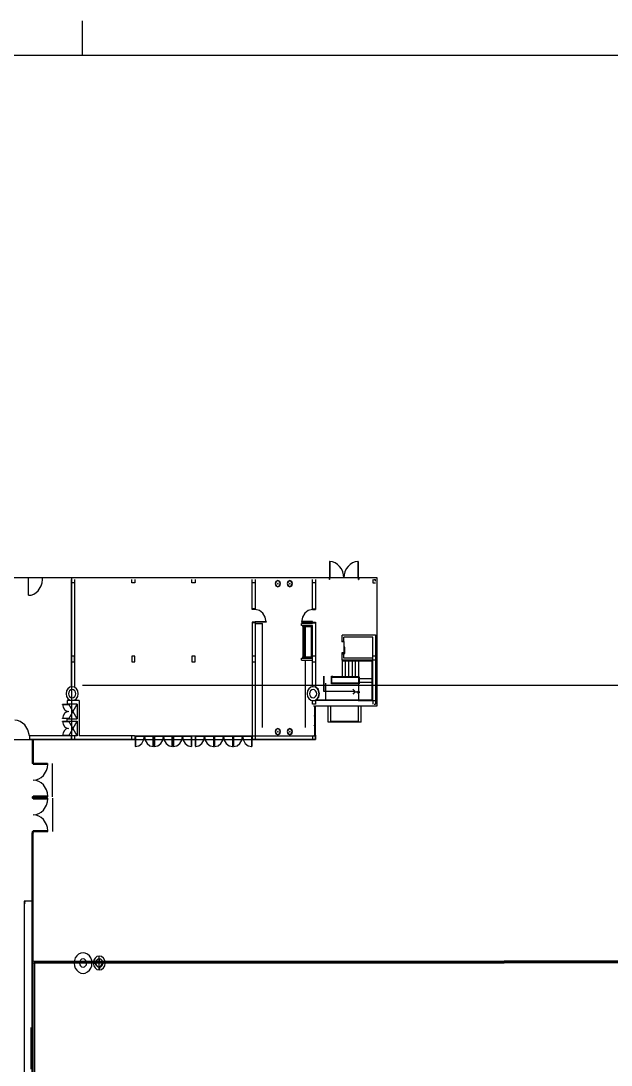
# Model space of a CAD drawing. Extents: x 0 to 5952, y 0 to 1070.
# Drawn here: x 768.4 to 930.3, y 737 to 1023.6 of the extents above; entities that cross this region are included whole.
import ezdxf

# ---------------------------------------------------------------- set-up
doc = ezdxf.new("R2010")
doc.units = 0

msp = doc.modelspace()

# ---------------------------------------------------------------- linework, layer by layer
at = {"layer": 'ARQ_MARGEM PRANCHA', "color": 210}
msp.add_lwpolyline([(2458.854069, 1014.147456), (20.774632, 1014.147456)], dxfattribs=at)
at = {"layer": 'ARQ_VISTA', "color": 252}
msp.add_lwpolyline([(785.243827, 1014.147456), (785.243827, 1023.647336)], dxfattribs=at)
at = {"layer": 'MALHA', "color": 9}
for points in [[(772.123633, 765.34043), (1030.32878, 765.34043)], [(772.123633, 765.34043), (772.123633, 706.169617)]]:
    msp.add_lwpolyline(points, dxfattribs=at)
at = {"layer": 'PAVILHÃ\x83O', "color": 7}
for points in [[(1314.215623, 917.268724), (1314.215623, 841.210028), (785.310396, 841.210028), (785.310396, 841.210028)], [(853.065446, 875.213336), (853.065446, 870.312041), (852.933181, 870.312041)], [(853.131565, 875.213336), (853.06542, 875.213336)], [(856.999425, 870.691956), (856.919494, 871.60318), (856.690286, 872.451883), (856.327569, 873.219914), (855.847192, 873.889045), (855.264977, 874.44115), (854.596747, 874.858027), (853.858295, 875.121472), (853.065446, 875.213336)], [(853.065446, 875.09938), (853.131565, 875.09938)], [(853.118892, 870.693835), (853.118892, 875.217622)], [(853.118892, 875.096999), (853.118892, 870.804457)], [(860.93343, 875.213336), (860.140607, 875.121472), (859.402156, 874.858027), (858.733899, 874.441177), (858.151684, 873.889071), (857.671307, 873.219914), (857.30859, 872.451883), (857.079355, 871.60318), (856.999425, 870.691956)], [(860.93343, 875.213336), (860.867311, 875.213336)], [(860.867337, 875.09938), (860.93343, 875.09938)], [(860.903559, 875.217622), (860.903559, 870.693835)], [(860.903559, 870.804457), (860.903559, 875.096999)], [(860.93343, 875.213336), (860.93343, 870.312041), (861.065642, 870.312041)], [(716.152766, 826.427988), (849.214149, 826.427988), (849.214149, 835.660717), (866.140185, 835.660717), (866.140185, 870.767944), (716.152766, 870.767944), (716.152766, 826.427988)], [(770.418633, 865.961635), (770.418633, 870.691956), (770.286368, 870.691956)], [(770.418633, 865.961635), (770.484779, 865.961635), (770.484779, 870.407027), (770.418633, 870.407027)], [(770.418633, 865.961635), (771.187035, 866.049503), (771.904161, 866.301572), (772.554982, 866.700854), (773.124391, 867.230417), (773.958727, 868.61244), (774.193465, 869.431033), (774.286519, 870.312041)], [(774.286519, 870.312041), (774.286519, 870.691956), (774.418758, 870.691956)], [(782.269941, 840.857154), (782.269941, 870.31183)], [(783.057128, 869.366925), (782.269941, 869.366925)], [(849.214149, 826.427988), (849.214149, 835.660717), (866.140185, 835.660717), (866.140185, 870.767944), (782.270205, 870.767944), (782.270205, 827.261133), (782.270205, 826.427988), (849.214149, 826.427988)], [(783.096657, 870.312041), (783.096657, 840.70912)], [(799.626056, 870.312041), (799.626056, 869.362136), (798.799552, 869.362136), (798.799552, 870.312041)], [(816.155403, 870.312041), (816.155403, 869.362136), (815.328899, 869.362136), (815.328899, 870.312041)], [(832.68475, 869.362136), (831.858272, 869.362136)], [(831.864199, 862.048453), (831.864199, 870.31183)], [(832.68475, 870.312041), (832.68475, 862.048162)], [(839.627064, 869.172191), (839.408624, 869.775441), (838.883242, 870.025154), (838.357886, 869.775441), (838.139419, 869.172191), (838.357886, 868.568969), (838.883242, 868.319255), (839.408624, 868.568969), (839.627064, 869.172191), (839.627064, 869.172191)], [(839.544461, 869.172191), (839.455879, 869.552159), (839.213864, 869.830315), (838.883268, 869.932127), (838.552645, 869.830315), (838.310631, 869.552159), (838.222049, 869.172191), (838.310631, 868.79225), (838.552645, 868.514094), (838.883268, 868.412283), (839.213864, 868.514094), (839.455879, 868.79225), (839.544461, 869.172191), (839.544461, 869.172191)], [(838.97656, 869.172191), (838.883242, 869.279215), (838.789923, 869.172191), (838.883242, 869.065194), (838.97656, 869.172191), (838.97656, 869.172191)], [(842.932949, 869.172191), (842.715091, 869.776711), (842.1891, 870.027112), (841.663136, 869.776711), (841.445278, 869.172191), (841.663136, 868.567699), (842.1891, 868.317297), (842.715091, 868.567699), (842.932949, 869.172191), (842.932949, 869.172191)], [(842.85032, 869.172191), (842.655428, 869.70694), (842.189153, 869.928079), (841.722879, 869.70694), (841.527987, 869.172191), (841.722879, 868.637469), (842.189153, 868.416331), (842.655428, 868.637469), (842.85032, 869.172191), (842.85032, 869.172191)], [(842.282419, 869.172191), (842.1891, 869.277628), (842.095808, 869.172191), (842.1891, 869.066782), (842.282419, 869.172191), (842.282419, 869.172191)], [(849.214149, 869.362136), (848.387645, 869.362136)], [(848.395635, 862.048453), (848.395635, 870.31183)], [(849.182849, 870.31183), (849.182849, 862.048453)], [(852.943923, 870.693835), (852.943923, 870.31183)], [(853.131565, 870.805939), (853.06542, 870.805939)], [(860.93343, 870.805939), (860.867311, 870.805939)], [(861.078474, 870.693835), (861.078474, 870.31183)], [(864.927072, 870.31183), (864.927072, 869.356817)], [(864.927072, 869.356817), (865.714286, 869.356817)], [(865.189486, 870.31183), (865.714286, 870.31183)], [(865.714286, 869.839337), (865.714286, 870.31183)], [(832.68475, 862.048162), (831.858272, 862.048162)], [(832.651412, 862.239429), (831.864199, 862.239429)], [(835.660012, 858.628612), (835.4262, 859.959649), (834.788582, 861.046583), (833.842856, 861.779425), (832.68475, 862.048162)], [(848.387645, 862.048162), (847.249039, 861.787865), (846.283787, 861.046583), (845.638839, 859.937213), (845.412356, 858.628612)], [(848.387645, 862.048162), (849.214149, 862.048162)], [(848.395635, 862.239429), (849.182849, 862.239429)], [(835.660012, 858.628612), (831.858272, 858.628612)], [(831.858272, 858.438641), (831.858272, 826.427988)], [(831.864199, 858.630517), (831.864199, 858.439514)], [(832.651412, 858.439514), (831.864199, 858.439514)], [(832.651412, 858.439514), (832.651412, 826.431374)], [(832.651412, 858.248512), (834.663169, 858.248512)], [(832.68475, 858.438641), (832.68475, 858.780615), (835.660012, 858.780615), (835.660012, 858.628612)], [(834.663169, 829.658281), (834.663169, 858.248512)], [(848.387645, 858.438641), (848.387645, 858.780615), (845.412356, 858.780615), (845.412356, 858.628612)], [(845.412356, 858.628612), (849.214149, 858.628612), (849.214149, 858.438641)], [(848.395635, 858.248512), (845.421723, 858.248512)], [(845.421723, 857.675478), (845.421723, 858.248512)], [(848.395635, 857.655396), (845.421723, 857.655396)], [(845.771607, 857.373906), (845.771607, 857.655396)], [(845.771607, 857.564909), (848.220693, 857.564909)], [(845.771607, 857.373906), (845.771607, 849.090368)], [(845.771607, 857.373906), (848.045751, 857.373906)], [(846.383879, 857.333663), (845.771607, 857.333663)], [(846.383879, 857.142687), (845.771607, 857.142687)], [(846.383879, 857.112551), (845.771607, 857.112551)], [(846.383879, 857.373906), (846.383879, 849.090368)], [(848.045751, 857.373906), (848.045751, 849.090368)], [(848.220693, 857.564909), (848.220693, 848.899339)], [(848.395635, 858.439514), (849.182849, 858.439514)], [(848.395635, 858.439514), (848.395635, 858.248512)], [(848.395635, 840.857154), (848.395635, 857.655396)], [(849.182849, 858.439514), (849.182849, 840.706368)], [(846.383879, 856.921549), (845.771607, 856.921549)], [(846.383879, 856.881306), (845.771607, 856.881306)], [(846.383879, 856.690303), (845.771607, 856.690303)], [(846.383879, 856.650113), (845.771607, 856.650113)], [(846.383879, 856.459084), (845.771607, 856.459084)], [(846.383879, 856.428948), (845.771607, 856.428948)], [(846.383879, 856.237919), (845.771607, 856.237919)], [(846.383879, 856.197729), (845.771607, 856.197729)], [(846.383879, 856.006727), (845.771607, 856.006727)], [(846.383879, 855.96651), (845.771607, 855.96651)], [(846.383879, 855.775507), (845.771607, 855.775507)], [(846.383879, 855.745345), (845.771607, 855.745345)], [(846.383879, 855.554343), (845.771607, 855.554343)], [(846.383879, 855.514126), (845.771607, 855.514126)], [(846.383879, 855.323123), (845.771607, 855.323123)], [(846.383879, 855.282907), (845.771607, 855.282907)], [(846.383879, 855.091931), (845.771607, 855.091931)], [(846.383879, 855.061715), (845.771607, 855.061715)], [(846.383879, 854.870739), (845.771607, 854.870739)], [(846.383879, 854.830576), (845.771607, 854.830576)], [(846.383879, 854.639547), (845.771607, 854.639547)], [(846.383879, 854.59933), (845.771607, 854.59933)], [(846.383879, 854.408301), (845.771607, 854.408301)], [(846.383879, 854.378165), (845.771607, 854.378165)], [(856.530134, 853.171826), (856.530134, 855.021525)], [(865.714286, 855.021525), (856.530134, 855.021525)], [(864.927072, 854.448544), (856.967463, 854.448544)], [(856.967463, 853.312557), (856.967463, 854.448544)], [(864.927072, 848.175546), (864.927072, 854.448544)], [(865.714286, 855.111986), (865.714286, 836.112228)], [(846.383879, 854.187163), (845.771607, 854.187163)], [(846.383879, 854.146946), (845.771607, 854.146946)], [(846.383879, 853.955917), (845.771607, 853.955917)], [(846.383879, 853.915754), (845.771607, 853.915754)], [(846.383879, 853.724751), (845.771607, 853.724751)], [(846.383879, 853.684508), (845.771607, 853.684508)], [(846.383879, 853.50356), (845.771607, 853.50356)], [(846.383879, 853.463343), (845.771607, 853.463343)], [(846.383879, 853.272367), (845.771607, 853.272367)], [(846.383879, 853.23215), (845.771607, 853.23215)], [(846.383879, 853.041148), (845.771607, 853.041148)], [(846.383879, 853.000931), (845.771607, 853.000931)], [(846.383879, 852.819957), (845.771607, 852.819957)], [(846.383879, 852.779766), (845.771607, 852.779766)], [(846.383879, 852.588738), (845.771607, 852.588738)], [(846.383879, 852.548547), (845.771607, 852.548547)], [(846.383879, 852.357571), (845.771607, 852.357571)], [(846.383879, 852.317355), (845.771607, 852.317355)], [(846.383879, 852.13638), (845.771607, 852.13638)], [(846.383879, 852.09619), (845.771607, 852.09619)], [(846.383879, 851.905161), (845.771607, 851.905161)], [(846.383879, 851.864944), (845.771607, 851.864944)], [(846.383879, 851.673942), (845.771607, 851.673942)], [(846.383879, 851.633752), (845.771607, 851.633752)], [(846.383879, 851.442776), (845.771607, 851.442776)], [(846.383879, 851.41256), (845.771607, 851.41256)], [(856.982888, 853.17635), (856.487007, 853.17635)], [(856.530134, 853.362828), (856.967463, 853.362828)], [(856.967463, 853.312557), (856.967463, 851.603589)], [(857.115127, 850.003788), (857.115127, 853.309303), (856.982888, 853.309303)], [(856.982888, 851.599541), (857.115127, 851.599541)], [(857.115127, 850.003788), (857.247366, 850.003788), (857.247366, 851.713523), (857.115127, 851.713523)], [(782.270205, 849.224882), (782.270205, 847.705064), (783.096657, 847.705064), (783.096657, 849.224882), (782.270205, 849.224882)], [(798.799552, 849.224882), (798.799552, 847.705064), (799.626056, 847.705064), (799.626056, 849.224882), (798.799552, 849.224882)], [(815.328899, 849.224882), (815.328899, 847.705064), (816.155403, 847.705064), (816.155403, 849.224882), (815.328899, 849.224882)], [(832.68475, 849.224882), (831.858272, 849.224882)], [(845.421723, 848.748606), (848.395635, 848.748606)], [(845.421723, 848.175546), (845.421723, 848.748606)], [(846.383879, 851.221584), (845.771607, 851.221584)], [(846.383879, 851.181341), (845.771607, 851.181341)], [(846.383879, 850.990339), (845.771607, 850.990339)], [(846.383879, 850.950122), (845.771607, 850.950122)], [(846.383879, 850.759146), (845.771607, 850.759146)], [(846.383879, 850.728984), (845.771607, 850.728984)], [(846.383879, 850.537981), (845.771607, 850.537981)], [(846.383879, 850.497765), (845.771607, 850.497765)], [(846.383879, 850.306762), (845.771607, 850.306762)], [(846.383879, 850.266545), (845.771607, 850.266545)], [(846.383879, 850.075517), (845.771607, 850.075517)], [(846.383879, 850.045407), (845.771607, 850.045407)], [(846.383879, 849.854404), (845.771607, 849.854404)], [(846.383879, 849.814161), (845.771607, 849.814161)], [(846.383879, 849.623185), (845.771607, 849.623185)], [(846.383879, 849.582969), (845.771607, 849.582969)], [(846.383879, 849.361804), (845.771607, 849.361804)], [(846.383879, 849.321614), (845.771607, 849.321614)], [(846.383879, 849.130585), (845.771607, 849.130585)], [(845.771607, 849.090368), (848.045751, 849.090368)], [(845.771607, 848.748606), (845.771607, 849.090368)], [(845.771607, 848.899339), (848.220693, 848.899339)], [(849.214149, 849.224882), (848.387645, 849.224882)], [(856.982888, 848.749929), (856.982888, 850.136767), (856.487007, 850.136767), (856.487007, 848.179991)], [(856.530134, 849.944865), (856.967463, 849.944865)], [(864.927072, 848.748606), (856.967463, 848.748606)], [(865.74347, 849.224882), (864.917018, 849.224882)], [(831.858272, 847.705064), (832.68475, 847.705064)], [(845.421723, 848.175546), (848.395635, 848.175546)], [(846.383879, 848.175546), (846.383879, 829.658281)], [(848.387645, 847.705064), (849.214149, 847.705064)], [(865.714286, 848.175546), (856.530134, 848.175546)], [(856.530134, 848.175546), (856.530134, 843.561351)], [(864.927072, 847.994598), (856.530134, 847.994598)], [(864.75213, 847.843838), (856.530134, 847.843838)], [(857.404792, 847.843838), (857.404792, 843.561351)], [(858.279504, 847.843838), (858.279504, 843.561351)], [(859.241633, 847.843838), (859.241633, 843.561351)], [(860.116292, 847.843838), (860.116292, 843.561351)], [(860.991003, 847.843838), (860.991003, 843.561351)], [(864.75213, 837.207999), (864.75213, 847.843838)], [(864.927072, 837.06724), (864.927072, 847.994598)], [(849.329799, 843.791591), (849.280216, 843.847021), (849.230659, 843.791591)], [(849.27032, 840.72645), (849.27032, 843.79257)], [(849.357765, 840.796829), (849.357765, 843.79257)], [(860.123489, 839.528286), (851.488955, 839.528286), (851.496628, 843.791591), (851.496628, 839.89177), (851.496628, 839.528286)], [(853.643666, 841.711651), (853.643666, 843.79257)], [(853.763813, 843.791591), (853.738942, 843.840962), (853.689333, 843.840962), (853.664462, 843.791591)], [(853.73119, 841.82222), (853.73119, 843.79257)], [(861.165946, 843.561351), (853.73119, 843.561351)], [(860.991003, 843.420593), (853.73119, 843.420593)], [(860.991003, 843.420593), (860.991003, 841.832248)], [(861.165946, 843.561351), (861.165946, 841.691516)], [(861.165946, 843.149183), (864.75213, 843.149183)], [(784.094902, 838.964724), (783.963431, 839.70217), (783.608837, 840.30399), (783.084036, 840.709543), (782.441973, 840.858186), (781.799883, 840.709543), (781.275109, 840.30399), (780.920515, 839.70217), (780.789043, 838.964724), (780.920515, 838.227278), (781.275109, 837.625458), (781.799883, 837.219905), (782.441973, 837.071262), (783.084036, 837.219905), (783.608837, 837.625458), (783.963431, 838.227278), (784.094902, 838.964724), (784.094902, 838.964724)], [(783.433709, 838.964724), (783.355128, 839.407583), (783.14243, 839.769056), (782.827444, 840.012684), (782.441946, 840.101981), (782.056449, 840.012684), (781.741463, 839.769056), (781.528764, 839.407583), (781.450183, 838.964724), (781.528764, 838.521865), (781.741463, 838.160392), (782.056449, 837.916763), (782.441946, 837.82744), (782.827444, 837.916763), (783.14243, 838.160392), (783.355128, 838.521865), (783.433709, 838.964724), (783.433709, 838.964724)], [(850.212342, 838.964724), (850.080791, 839.702064), (849.72617, 840.303778), (849.201423, 840.709252), (848.559412, 840.857895), (847.917402, 840.709252), (847.392628, 840.303778), (847.038007, 839.702064), (846.906483, 838.964724), (847.038007, 838.227357), (847.392628, 837.625669), (847.917402, 837.220196), (848.559412, 837.071553), (849.201423, 837.220196), (849.72617, 837.625669), (850.080791, 838.227357), (850.212342, 838.964724), (850.212342, 838.964724)], [(849.551149, 838.964724), (849.471642, 839.406392), (849.258758, 839.766701), (848.944116, 840.009403), (848.559386, 840.098356), (848.174656, 840.009403), (847.860014, 839.766701), (847.64713, 839.406392), (847.567649, 838.964724), (847.64713, 838.523029), (847.860014, 838.162746), (848.174656, 837.920044), (848.559386, 837.831092), (848.944116, 837.920044), (849.258758, 838.162746), (849.471642, 838.523029), (849.551149, 838.964724), (849.551149, 838.964724)], [(849.230659, 837.207919), (849.642509, 837.50449), (849.957204, 837.915599), (850.228878, 838.964724), (849.957204, 840.013848), (849.642509, 840.424957), (849.230659, 840.721555)], [(849.436373, 837.199505), (850.103863, 837.974257), (850.327012, 839.033965), (850.041606, 840.07375), (849.329799, 840.7945)], [(852.071381, 837.066552), (852.071381, 841.830131)], [(860.903559, 841.711651), (853.643666, 841.711651)], [(860.903559, 841.82222), (853.73119, 841.82222)], [(860.123489, 839.528286), (859.449358, 840.229589)], [(860.991003, 841.832248), (860.903559, 841.832248)], [(861.165946, 841.691516), (860.903559, 841.691516)], [(860.991003, 841.691516), (860.991003, 837.207999)], [(861.165946, 842.10371), (864.75213, 842.10371)], [(784.369169, 837.06724), (781.045398, 837.06724)], [(781.045398, 837.06724), (781.045398, 836.112228)], [(784.369169, 837.06724), (784.369169, 827.376306)], [(848.395635, 836.112228), (848.395635, 837.06724)], [(848.395635, 837.06724), (849.182849, 837.06724)], [(849.182849, 837.06724), (849.182849, 836.112228)], [(849.27032, 837.087322), (849.27032, 837.207999)], [(860.903559, 837.087322), (849.27032, 837.087322)], [(860.903559, 837.197918), (849.445289, 837.197918)], [(860.123489, 839.528286), (859.480552, 838.789358)], [(860.867337, 839.082596), (861.421956, 839.357974), (860.312665, 839.357974), (860.867337, 839.633378)], [(864.75213, 837.207999), (860.903559, 837.207999)], [(860.903559, 837.06724), (864.927072, 837.06724)], [(864.917018, 837.066552), (864.917018, 836.11662)], [(864.927072, 837.06724), (865.714286, 837.06724)], [(779.81559, 835.96467), (779.94079, 835.2413), (780.297289, 834.62805), (780.830874, 834.21829), (781.460264, 834.07441)], [(781.460264, 835.96467), (781.460264, 835.888655), (779.81559, 835.888655), (779.81559, 835.96467)], [(781.526383, 835.96467), (779.81559, 835.96467)], [(783.844368, 836.112228), (781.045398, 836.112228)], [(781.195787, 835.96467), (781.195787, 836.11662)], [(781.482727, 835.961416), (781.482727, 836.112228)], [(783.840479, 832.032199), (781.526383, 836.11662)], [(781.526383, 832.032199), (783.840479, 836.11662)], [(783.844368, 836.112228), (783.844368, 832.030771)], [(849.182849, 836.112228), (848.395635, 836.112228)], [(848.817407, 835.470747), (849.214149, 835.470747)], [(848.832965, 835.468868), (848.832965, 835.740224)], [(848.883526, 835.204788), (849.015739, 835.204788)], [(848.920462, 835.468868), (848.920462, 832.935539)], [(849.007933, 832.935539), (849.007933, 835.468868)], [(849.182849, 835.468868), (849.182849, 835.659844)], [(852.681563, 831.176247), (852.681563, 835.659844)], [(853.46875, 831.176247), (853.46875, 835.659844)], [(860.991003, 831.176247), (860.991003, 835.659844)], [(861.778217, 831.176247), (861.778217, 835.659844)], [(865.364402, 836.112228), (865.714286, 836.112228)], [(770.699647, 827.377841), (770.300391, 829.067653), (769.426765, 830.436288), (768.189574, 831.363281), (767.469221, 831.623551), (766.699522, 831.728247)], [(781.460264, 834.07441), (780.820079, 833.925873), (780.297316, 833.52077), (779.944838, 832.919955), (779.81559, 832.184176)], [(779.81559, 832.184176), (779.81559, 832.260138), (781.460264, 832.260138), (781.460264, 832.184176)], [(781.526383, 832.184176), (779.81559, 832.184176)], [(781.460264, 831.310311), (781.460264, 831.234296), (779.81559, 831.234296), (779.81559, 831.310311)], [(779.81559, 831.310311), (779.94079, 830.586941), (780.297289, 829.973717), (780.830874, 829.563958), (781.460264, 829.420051)], [(781.526383, 831.310311), (779.81559, 831.310311)], [(781.045398, 832.030771), (783.844368, 832.030771)], [(781.045398, 831.457763), (781.045398, 832.030771)], [(781.045398, 831.457763), (783.844368, 831.457763)], [(781.195787, 832.184176), (781.195787, 832.032199)], [(781.195787, 831.310311), (781.195787, 831.462288)], [(781.482727, 832.181557), (781.482727, 832.030771)], [(781.482727, 831.306951), (781.482727, 831.457763)], [(783.840479, 827.377841), (781.526383, 831.462288)], [(781.526383, 827.377841), (783.840479, 831.462288)], [(783.844368, 831.457763), (783.844368, 827.376306)], [(848.817407, 832.785758), (849.032302, 832.785758), (849.032302, 832.937735), (848.817407, 832.937735)], [(848.832965, 832.935539), (848.832965, 832.7847)], [(849.015739, 833.20372), (848.883526, 833.20372)], [(848.883526, 832.519799), (849.015739, 832.519799)], [(848.920462, 832.7847), (848.920462, 830.251397)], [(849.007933, 830.251397), (849.007933, 832.7847)], [(860.991003, 831.367276), (853.46875, 831.367276)], [(857.229877, 831.367276), (857.229877, 831.176247)], [(781.460264, 829.420051), (780.830874, 829.276171), (780.297289, 828.866411), (779.94079, 828.25316), (779.81559, 827.529791)], [(839.627064, 828.550155), (839.408624, 829.153404), (838.883242, 829.403118), (838.357886, 829.153404), (838.139419, 828.550155), (838.357886, 827.946932), (838.883242, 827.697219), (839.408624, 827.946932), (839.627064, 828.550155), (839.627064, 828.550155)], [(839.544461, 828.550155), (839.455879, 828.930123), (839.213864, 829.208279), (838.883268, 829.31009), (838.552645, 829.208279), (838.310631, 828.930123), (838.222049, 828.550155), (838.310631, 828.170187), (838.552645, 827.892058), (838.883268, 827.79022), (839.213864, 827.892058), (839.455879, 828.170187), (839.544461, 828.550155), (839.544461, 828.550155)], [(838.97656, 828.550155), (838.883242, 828.657179), (838.789923, 828.550155), (838.883242, 828.443158), (838.97656, 828.550155), (838.97656, 828.550155)], [(842.932949, 828.550155), (842.715091, 829.154674), (842.1891, 829.405075), (841.663136, 829.154674), (841.445278, 828.550155), (841.663136, 827.945662), (842.1891, 827.695261), (842.715091, 827.945662), (842.932949, 828.550155), (842.932949, 828.550155)], [(842.85032, 828.550155), (842.655428, 829.084904), (842.189153, 829.306042), (841.722879, 829.084904), (841.527987, 828.550155), (841.722879, 828.015433), (842.189153, 827.794294), (842.655428, 828.015433), (842.85032, 828.550155), (842.85032, 828.550155)], [(842.282419, 828.550155), (842.1891, 828.655591), (842.095808, 828.550155), (842.1891, 828.444745), (842.282419, 828.550155), (842.282419, 828.550155)], [(848.817407, 830.100796), (849.032302, 830.100796), (849.032302, 830.252773), (848.817407, 830.252773)], [(848.832965, 830.100638), (848.832965, 830.251397)], [(849.015739, 830.518758), (848.883526, 830.518758)], [(848.883526, 829.834838), (849.015739, 829.834838)], [(848.920462, 830.100638), (848.920462, 827.567335)], [(849.007933, 827.567335), (849.007933, 830.100638)], [(853.46875, 831.176247), (852.681563, 831.176247)], [(860.991003, 831.176247), (853.46875, 831.176247)], [(861.778217, 831.176247), (860.991003, 831.176247)], [(799.626056, 826.427988), (770.699647, 826.427988)], [(770.724174, 827.376306), (770.724174, 826.431374)], [(783.844368, 827.376306), (770.724174, 827.376306)], [(771.423916, 826.431374), (771.423916, 819.776397)], [(771.773774, 826.431374), (771.773774, 819.776397)], [(779.81559, 827.529791), (779.81559, 827.605805), (781.460264, 827.605805), (781.460264, 827.529791)], [(781.526383, 827.529791), (779.81559, 827.529791)], [(781.195787, 827.529791), (781.195787, 827.377841)], [(781.482727, 827.527092), (781.482727, 827.376306)], [(782.270205, 826.427988), (782.270205, 827.377841)], [(783.096657, 827.377841), (783.096657, 826.427988)], [(799.588592, 827.376306), (784.369169, 827.376306)], [(798.799552, 826.427988), (798.799552, 827.377841)], [(799.588592, 827.376306), (831.864199, 827.376306)], [(799.626056, 827.377841), (799.626056, 826.427988)], [(799.758242, 826.997873), (799.626056, 826.997873)], [(799.758242, 827.377841), (799.758242, 824.433243)], [(799.758242, 824.433243), (800.713387, 824.651577), (801.523143, 825.273427), (802.064189, 826.204071), (802.254186, 827.301826)], [(799.824388, 827.187843), (799.758242, 827.187843)], [(802.21262, 827.305927), (799.763507, 827.305927)], [(799.763507, 827.185303), (799.763507, 824.551512)], [(799.850952, 827.336116), (802.037651, 827.336116)], [(799.850952, 827.305927), (799.850952, 824.430862)], [(799.857461, 827.377841), (799.857461, 827.301826)], [(802.072364, 827.301826), (802.072364, 827.377841)], [(802.336842, 827.377841), (802.336842, 827.282829), (802.171557, 827.282829), (802.171557, 827.377841)], [(802.254186, 827.301826), (802.444183, 826.204071), (802.985229, 825.273427), (803.794958, 824.651577), (804.75013, 824.433243)], [(804.749151, 827.305927), (802.300091, 827.305927)], [(802.436034, 827.377841), (802.436034, 827.301826)], [(802.475007, 827.336116), (804.661706, 827.336116)], [(804.650964, 827.301826), (804.650964, 827.377841)], [(804.661706, 824.430862), (804.661706, 827.305927)], [(804.75013, 827.187843), (804.684037, 827.187843)], [(804.749151, 824.551512), (804.749151, 827.185303)], [(804.75013, 827.377841), (804.75013, 824.433243)], [(804.981534, 826.997873), (804.75013, 826.997873)], [(804.981534, 827.377841), (804.981534, 824.433243)], [(804.981534, 824.433243), (805.936679, 824.651577), (806.746408, 825.273427), (807.287481, 826.204071), (807.477478, 827.301826)], [(805.047653, 827.187843), (804.981534, 827.187843)], [(807.373232, 827.305927), (805.011591, 827.305927)], [(805.011591, 827.305927), (805.011591, 824.430862)], [(805.011591, 827.185303), (805.011591, 824.551512)], [(805.080726, 827.377841), (805.080726, 827.301826)], [(805.099035, 827.336116), (807.285734, 827.336116)], [(807.29563, 827.301826), (807.29563, 827.377841)], [(807.560133, 827.377841), (807.560133, 827.282829), (807.394822, 827.282829), (807.394822, 827.377841)], [(807.477478, 827.301826), (807.667475, 826.204071), (808.20852, 825.273427), (809.018277, 824.651577), (809.973421, 824.433243)], [(809.997207, 827.305927), (807.548148, 827.305927)], [(807.635619, 827.336116), (809.909789, 827.336116)], [(807.659299, 827.377841), (807.659299, 827.301826)], [(809.874229, 827.301826), (809.874229, 827.377841)], [(809.973421, 827.187843), (809.907249, 827.187843)], [(809.909789, 824.430862), (809.909789, 827.305927)], [(809.909789, 824.551512), (809.909789, 827.185303)], [(809.973421, 827.377841), (809.973421, 824.433243)], [(810.204773, 826.997873), (809.973421, 826.997873)], [(812.621262, 827.305927), (810.172123, 827.305927)], [(810.204773, 827.377841), (810.204773, 824.433243)], [(810.204773, 824.433243), (811.159944, 824.651577), (811.969674, 825.273427), (812.510719, 826.204071), (812.700716, 827.301826)], [(810.270945, 827.187843), (810.204773, 827.187843)], [(810.259647, 827.305927), (810.259647, 824.430862)], [(810.259647, 827.185303), (810.259647, 824.551512)], [(810.303991, 827.377841), (810.303991, 827.301826)], [(810.347118, 827.336116), (812.533817, 827.336116)], [(812.518895, 827.301826), (812.518895, 827.377841)], [(812.783399, 827.377841), (812.783399, 827.282829), (812.618087, 827.282829), (812.618087, 827.377841)], [(812.700716, 827.301826), (812.890713, 826.204071), (813.431786, 825.273427), (814.241542, 824.651577), (815.196687, 824.433243)], [(815.157846, 827.305927), (812.796204, 827.305927)], [(812.882538, 827.377841), (812.882538, 827.301826)], [(812.883676, 827.336116), (815.070348, 827.336116)], [(815.097494, 827.301826), (815.097494, 827.377841)], [(815.196687, 827.187843), (815.130541, 827.187843)], [(815.157846, 824.430862), (815.157846, 827.305927)], [(815.157846, 824.551512), (815.157846, 827.185303)], [(815.196687, 827.377841), (815.196687, 824.433243)], [(815.196687, 826.997873), (815.328899, 826.997873)], [(816.287615, 826.997873), (816.155403, 826.997873)], [(816.287615, 827.377841), (816.287615, 824.433243)], [(816.287615, 824.433243), (817.242786, 824.651577), (818.052543, 825.273427), (818.593588, 826.204071), (818.783585, 827.301826)], [(816.287615, 827.187843), (816.353735, 827.187843)], [(816.294918, 827.305927), (818.744004, 827.305927)], [(816.294918, 824.551512), (816.294918, 827.185303)], [(818.569114, 827.336116), (816.382389, 827.336116)], [(816.382389, 824.430862), (816.382389, 827.305927)], [(816.386781, 827.301826), (816.386781, 827.377841)], [(818.601738, 827.377841), (818.601738, 827.301826)], [(818.700877, 827.377841), (818.700877, 827.282829), (818.866188, 827.282829), (818.866188, 827.377841)], [(818.783585, 827.301826), (818.979721, 826.185259), (819.514628, 825.273427), (820.30798, 824.658668), (821.279503, 824.433243)], [(818.831501, 827.305927), (821.280614, 827.305927)], [(818.965407, 827.301826), (818.965407, 827.377841)], [(821.193116, 827.336116), (819.006444, 827.336116)], [(821.180284, 827.377841), (821.180284, 827.301826)], [(821.193116, 827.305927), (821.193116, 824.430862)], [(821.213383, 827.187843), (821.279503, 827.187843)], [(821.279503, 827.377841), (821.279503, 824.433243)], [(821.510881, 826.997873), (821.279503, 826.997873)], [(821.280614, 827.185303), (821.280614, 824.551512)], [(821.510881, 827.377841), (821.510881, 824.433243)], [(821.510881, 824.433243), (822.466025, 824.651577), (823.275781, 825.273427), (823.816827, 826.204071), (824.006824, 827.301826)], [(821.510881, 827.187843), (821.577026, 827.187843)], [(821.543001, 827.305927), (823.904616, 827.305927)], [(821.543001, 824.430862), (821.543001, 827.305927)], [(821.543001, 824.551512), (821.543001, 827.185303)], [(821.610073, 827.301826), (821.610073, 827.377841)], [(823.817145, 827.336116), (821.630446, 827.336116)], [(823.824976, 827.377841), (823.824976, 827.301826)], [(823.924195, 827.377841), (823.924195, 827.282829), (824.08948, 827.282829), (824.08948, 827.377841)], [(824.006824, 827.301826), (824.196821, 826.204071), (824.737867, 825.273427), (825.547597, 824.651577), (826.502768, 824.433243)], [(824.079585, 827.305927), (826.528644, 827.305927)], [(826.4412, 827.336116), (824.167029, 827.336116)], [(824.188672, 827.301826), (824.188672, 827.377841)], [(826.403602, 827.377841), (826.403602, 827.301826)], [(826.436649, 827.187843), (826.502794, 827.187843)], [(826.4412, 827.305927), (826.4412, 824.430862)], [(826.4412, 827.185303), (826.4412, 824.551512)], [(826.502768, 827.377841), (826.502768, 824.433243)], [(826.734172, 826.997873), (826.502768, 826.997873)], [(826.703613, 827.305927), (829.152699, 827.305927)], [(826.734172, 827.377841), (826.734172, 824.433243)], [(826.734172, 824.433243), (827.705695, 824.658668), (828.499047, 825.273427), (829.033928, 826.185259), (829.23009, 827.301826)], [(826.734172, 827.187843), (826.800318, 827.187843)], [(829.065254, 827.336116), (826.791084, 827.336116)], [(826.791084, 824.430862), (826.791084, 827.305927)], [(826.791084, 824.551512), (826.791084, 827.185303)], [(826.833364, 827.301826), (826.833364, 827.377841)], [(829.048268, 827.377841), (829.048268, 827.301826)], [(829.14746, 827.377841), (829.14746, 827.282829), (829.312772, 827.282829), (829.312772, 827.377841)], [(829.23009, 827.301826), (829.420087, 826.204045), (829.961132, 825.2734), (830.770889, 824.651577), (831.72606, 824.433243)], [(829.327668, 827.305927), (831.68923, 827.305927)], [(829.411964, 827.301826), (829.411964, 827.377841)], [(831.601812, 827.336116), (829.415112, 827.336116)], [(831.626841, 827.377841), (831.626841, 827.301826)], [(831.659888, 827.187843), (831.72606, 827.187843)], [(831.68923, 827.305927), (831.68923, 824.430862)], [(831.68923, 827.185303), (831.68923, 824.551512)], [(831.72606, 827.377841), (831.72606, 824.433243)], [(831.72606, 826.997873), (831.858272, 826.997873)], [(849.214149, 826.427988), (831.858272, 826.427988)], [(831.864199, 827.376306), (849.182849, 827.376306)], [(848.395635, 827.376306), (848.395635, 826.431374)], [(848.817407, 827.567785), (849.214149, 827.567785)], [(848.832965, 827.567335), (848.832965, 827.376306)], [(849.015739, 827.833743), (848.883526, 827.833743)], [(849.182849, 827.567335), (849.182849, 827.376306)], [(849.182849, 827.376306), (849.182849, 826.431374)], [(799.758242, 824.547199), (799.824388, 824.547199)], [(799.824388, 824.433243), (799.758242, 824.433243)], [(804.684037, 824.547199), (804.750156, 824.547199)], [(804.75013, 824.433243), (804.684037, 824.433243)], [(804.981534, 824.547199), (805.047653, 824.547199)], [(805.047653, 824.433243), (804.981534, 824.433243)], [(809.973421, 824.433243), (809.907249, 824.433243)], [(809.907276, 824.547199), (809.973421, 824.547199)], [(810.204773, 824.547199), (810.270945, 824.547199)], [(810.270945, 824.433243), (810.204773, 824.433243)], [(815.196687, 824.433243), (815.130541, 824.433243)], [(815.130567, 824.547199), (815.196687, 824.547199)], [(816.353735, 824.547199), (816.287589, 824.547199)], [(816.287615, 824.433243), (816.353735, 824.433243)], [(821.279503, 824.547199), (821.213383, 824.547199)], [(821.213383, 824.433243), (821.279503, 824.433243)], [(821.577026, 824.547199), (821.510854, 824.547199)], [(821.510881, 824.433243), (821.577026, 824.433243)], [(826.502768, 824.547199), (826.436649, 824.547199)], [(826.436649, 824.433243), (826.502794, 824.433243)], [(826.800318, 824.547199), (826.734172, 824.547199)], [(826.734172, 824.433243), (826.800318, 824.433243)], [(831.72606, 824.547199), (831.659888, 824.547199)], [(831.659888, 824.433243), (831.72606, 824.433243)], [(775.709817, 819.776397), (771.423916, 819.776397)], [(771.774013, 819.778858), (771.774013, 819.626882)], [(771.774013, 819.626882), (775.741091, 819.626882), (775.741091, 819.778858)], [(771.774013, 815.219484), (772.55575, 815.308358), (773.286157, 815.562992), (773.950075, 815.966482), (774.532343, 816.501998), (775.391127, 817.901615), (775.637321, 818.731956), (775.741091, 819.626882)], [(772.104609, 819.626882), (772.104609, 819.778858)], [(772.123633, 819.706045), (775.447404, 819.706045)], [(775.410521, 819.778858), (775.410521, 819.626882)], [(777.001485, 810.660084), (777.001485, 819.778858)], [(775.741091, 810.812034), (775.637321, 811.70696), (775.391153, 812.537327), (774.532343, 813.936945), (773.950102, 814.472487), (773.286157, 814.875976), (772.55575, 815.130611), (771.774013, 815.219484)], [(775.709817, 810.276518), (771.423916, 810.276518)], [(771.443443, 810.660084), (775.741091, 810.660084), (775.741091, 810.812034)], [(771.443443, 810.660084), (771.443443, 810.280117)], [(771.773774, 810.125706), (771.773774, 810.809283)], [(775.709817, 810.809283), (771.773774, 810.809283)], [(771.774013, 810.128167), (775.741091, 810.128167), (775.741091, 810.280117)], [(771.774013, 805.720717), (772.55575, 805.809616), (773.286157, 806.064225), (773.950102, 806.46774), (774.532343, 807.003256), (775.391153, 808.4029), (775.637321, 809.233268), (775.741091, 810.128167)], [(772.104609, 810.812034), (772.104609, 810.660084)], [(772.104609, 810.128167), (772.104609, 810.280117)], [(775.447404, 810.738904), (772.123633, 810.738904)], [(772.123633, 810.206113), (775.447404, 810.206113)], [(775.410521, 810.812034), (775.410521, 810.660084)], [(775.410521, 810.280117), (775.410521, 810.128167)], [(777.001485, 810.280117), (777.001485, 801.161369)], [(775.741091, 801.313346), (775.637321, 802.208245), (775.391127, 803.038612), (774.532343, 804.43823), (773.950075, 804.973746), (773.286157, 805.377235), (772.55575, 805.63187), (771.774013, 805.720717)], [(771.423916, 801.158618), (771.423916, 800.967615)], [(771.423916, 705.797639), (771.423916, 800.776613)], [(771.443443, 801.161369), (775.741091, 801.161369), (775.741091, 801.313346)], [(771.443443, 801.161369), (771.443443, 800.781428), (771.774013, 800.781428)], [(771.773774, 800.776613), (771.773774, 801.309404)], [(775.709817, 801.309404), (771.773774, 801.309404)], [(771.773774, 706.169617), (771.773774, 800.776613)], [(771.774013, 800.781428), (771.774013, 800.629452)], [(772.104609, 801.313346), (772.104609, 801.161369)], [(775.447404, 801.239024), (772.123633, 801.239024)], [(775.410521, 801.313346), (775.410521, 801.161369)], [(771.423916, 781.977858), (769.237191, 781.977858)], [(769.237191, 781.977858), (769.237191, 705.797639)], [(769.261585, 781.973995), (769.658248, 781.973995)], [(769.261585, 781.52857), (769.658248, 781.52857)], [(771.423916, 781.977858), (771.773774, 781.977858)], [(771.773774, 781.977858), (771.773774, 782.319673)], [(771.773774, 773.925513), (771.773774, 774.377897)], [(771.773907, 765.574136), (1030.301396, 765.705924)], [(787.879259, 765.015363), (787.794275, 765.751459), (787.550383, 766.425934), (787.164118, 767.005927), (786.651938, 767.458549), (786.054801, 767.741996), (785.424643, 767.836506), (784.79446, 767.741996), (784.197322, 767.458549), (783.685169, 767.005927), (783.298878, 766.425934), (783.054985, 765.751459), (782.970027, 765.015363), (783.054985, 764.279293), (783.298878, 763.604818), (783.685169, 763.024826), (784.197322, 762.572203), (784.79446, 762.288729), (785.424643, 762.194247), (786.054801, 762.288729), (786.651938, 762.572203), (787.164118, 763.024826), (787.550383, 763.604818), (787.794275, 764.279293), (787.879259, 765.015363), (787.879259, 765.015363)], [(786.416433, 765.015363), (786.336925, 765.457058), (786.124042, 765.81734), (785.8094, 766.060069), (785.42467, 766.148995), (785.03994, 766.060069), (784.725298, 765.81734), (784.512414, 765.457058), (784.432933, 765.015363), (784.512414, 764.573694), (784.725298, 764.213412), (785.03994, 763.970683), (785.42467, 763.881731), (785.8094, 763.970683), (786.124042, 764.213412), (786.336925, 764.573694), (786.416433, 765.015363), (786.416433, 765.015363)], [(788.237505, 765.029783), (788.898645, 765.029783), (788.976591, 765.473462), (789.189157, 765.835782), (789.504381, 766.080045), (789.890407, 766.169606), (789.890407, 766.929515), (789.247021, 766.780237), (788.721639, 766.373097), (788.367388, 765.769266), (788.237505, 765.029783), (788.237505, 765.029783)], [(791.543337, 765.029783), (791.411813, 765.767149), (791.057192, 766.368864), (790.532418, 766.774337), (789.890407, 766.922953), (789.248423, 766.774337), (788.723649, 766.368864), (788.369029, 765.767149), (788.237505, 765.029783), (788.369029, 764.292443), (788.723649, 763.690728), (789.248423, 763.285255), (789.890407, 763.136638), (790.532418, 763.285255), (791.057192, 763.690728), (791.411813, 764.292443), (791.543337, 765.029783), (791.543337, 765.029783)], [(791.543337, 765.029783), (790.910798, 764.885188), (790.374541, 764.473365), (790.016243, 763.857018), (789.890407, 763.130024), (789.890407, 766.169606), (789.812488, 765.725953), (789.599922, 765.363633), (789.284698, 765.11937), (788.898645, 765.029783), (788.977252, 765.472642), (789.189924, 765.834115), (789.504936, 766.077743), (789.890407, 766.167066), (790.275905, 766.077743), (790.590917, 765.834115), (790.803589, 765.472642), (790.88217, 765.029783), (790.803589, 764.58695), (790.590917, 764.225477), (790.275905, 763.981849), (789.890407, 763.892526), (789.504936, 763.981849), (789.189924, 764.225477), (788.977252, 764.58695), (788.898645, 765.029783), (788.237505, 765.029783), (788.369029, 764.292443), (788.723649, 763.690728), (789.248423, 763.285255), (789.890407, 763.136638), (790.532418, 763.285255), (791.057192, 763.690728), (791.411813, 764.292443), (791.543337, 765.029783), (791.543337, 765.029783)], [(790.88217, 765.029783), (790.803589, 765.472642), (790.590917, 765.834115), (790.275905, 766.077743), (789.890407, 766.167066), (789.504936, 766.077743), (789.189924, 765.834115), (788.977252, 765.472642), (788.898645, 765.029783), (788.977252, 764.58695), (789.189924, 764.225477), (789.504936, 763.981849), (789.890407, 763.892526), (790.275905, 763.981849), (790.590917, 764.225477), (790.803589, 764.58695), (790.88217, 765.029783), (790.88217, 765.029783)], [(847.433506, 765.621893), (847.433506, 765.048886)], [(855.480533, 765.621893), (855.480533, 765.048886)], [(771.773907, 765.004197), (1030.297824, 765.135986)], [(771.074032, 747.335874), (771.074032, 735.935998)]]:
    msp.add_lwpolyline(points, dxfattribs=at)

doc.saveas('drawing.dxf')
